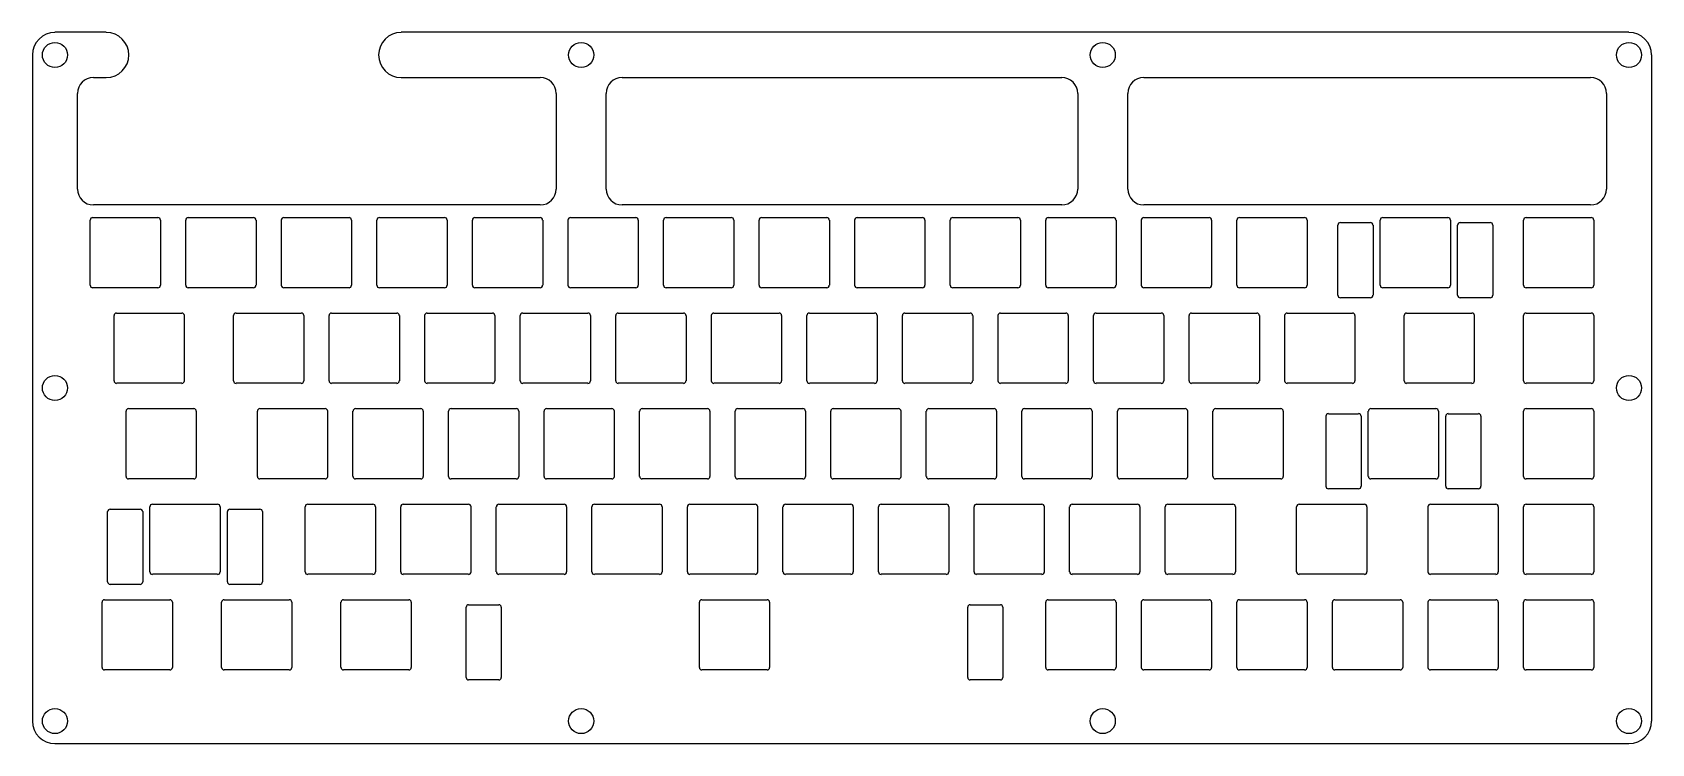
# Model space of a CAD drawing. Header units: inches. Extents: x 2 to 14.7, y 2.6 to 8.2.
import ezdxf

# ---------------------------------------------------------------- set-up
doc = ezdxf.new("R2010")
doc.units = ezdxf.units.IN
doc.header["$LTSCALE"] = 0.935
doc.header["$MEASUREMENT"] = 0
doc.layers.get('0').update_dxf_attribs({"linetype": 'CONTINUOUS'})
doc.layers.add('02___PRT_ALL_AXES', color=7, linetype='CONTINUOUS')

msp = doc.modelspace()

# ---------------------------------------------------------------- linework, layer by layer
at = {"color": 7, "linetype": 'CONTINUOUS'}
for p, q in [((2.562, 8.23), (2.159, 8.23)), ((14.513, 8.23), (4.876, 8.23)), ((1.982, 8.052), (1.982, 2.823)), ((14.691, 2.823), (14.691, 8.052)), ((2.461, 7.875), (2.562, 7.875)), ((4.876, 7.875), (5.968, 7.875)), ((6.611, 7.875), (10.061, 7.875)), ((10.705, 7.875), (14.211, 7.875)), ((2.336, 7), (2.336, 7.75)), ((6.093, 7.75), (6.093, 7)), ((6.486, 7), (6.486, 7.75)), ((10.186, 7.75), (10.186, 7)), ((10.58, 7), (10.58, 7.75)), ((14.336, 7.75), (14.336, 7)), ((5.968, 6.875), (2.461, 6.875)), ((10.061, 6.875), (6.611, 6.875)), ((14.211, 6.875), (10.705, 6.875)), ((2.436, 6.244), (2.436, 6.756)), ((2.455, 6.776), (2.967, 6.776)), ((2.987, 6.756), (2.987, 6.244)), ((3.186, 6.244), (3.186, 6.756)), ((3.205, 6.776), (3.717, 6.776)), ((3.737, 6.756), (3.737, 6.244)), ((3.936, 6.244), (3.936, 6.756)), ((3.955, 6.776), (4.467, 6.776)), ((4.487, 6.756), (4.487, 6.244)), ((4.686, 6.244), (4.686, 6.756)), ((4.705, 6.776), (5.217, 6.776)), ((5.237, 6.756), (5.237, 6.244)), ((5.436, 6.244), (5.436, 6.756)), ((5.455, 6.776), (5.967, 6.776)), ((5.987, 6.756), (5.987, 6.244)), ((6.186, 6.244), (6.186, 6.756)), ((6.205, 6.776), (6.717, 6.776)), ((6.737, 6.756), (6.737, 6.244)), ((6.936, 6.244), (6.936, 6.756)), ((6.955, 6.776), (7.467, 6.776)), ((7.487, 6.756), (7.487, 6.244)), ((7.686, 6.244), (7.686, 6.756)), ((7.705, 6.776), (8.217, 6.776)), ((8.237, 6.756), (8.237, 6.244)), ((8.436, 6.244), (8.436, 6.756)), ((8.455, 6.776), (8.967, 6.776)), ((8.987, 6.756), (8.987, 6.244)), ((9.186, 6.244), (9.186, 6.756)), ((9.205, 6.776), (9.717, 6.776)), ((9.737, 6.756), (9.737, 6.244)), ((9.936, 6.244), (9.936, 6.756)), ((9.955, 6.776), (10.467, 6.776)), ((10.487, 6.756), (10.487, 6.244)), ((10.686, 6.244), (10.686, 6.756)), ((10.705, 6.776), (11.217, 6.776)), ((11.237, 6.756), (11.237, 6.244)), ((11.436, 6.244), (11.436, 6.756)), ((11.455, 6.776), (11.967, 6.776)), ((11.987, 6.756), (11.987, 6.244)), ((12.248, 6.736), (12.484, 6.736)), ((12.561, 6.244), (12.561, 6.756)), ((12.58, 6.776), (13.092, 6.776)), ((13.112, 6.756), (13.112, 6.244)), ((13.188, 6.736), (13.424, 6.736)), ((13.686, 6.244), (13.686, 6.756)), ((13.705, 6.776), (14.217, 6.776)), ((14.237, 6.756), (14.237, 6.244)), ((12.228, 6.166), (12.228, 6.717)), ((12.504, 6.717), (12.504, 6.166)), ((13.168, 6.166), (13.168, 6.717)), ((13.444, 6.717), (13.444, 6.166)), ((2.967, 6.225), (2.455, 6.225)), ((3.717, 6.225), (3.205, 6.225)), ((4.467, 6.225), (3.955, 6.225)), ((5.217, 6.225), (4.705, 6.225)), ((5.967, 6.225), (5.455, 6.225)), ((6.717, 6.225), (6.205, 6.225)), ((7.467, 6.225), (6.955, 6.225)), ((8.217, 6.225), (7.705, 6.225)), ((8.967, 6.225), (8.455, 6.225)), ((9.717, 6.225), (9.205, 6.225)), ((10.467, 6.225), (9.955, 6.225)), ((11.217, 6.225), (10.705, 6.225)), ((11.967, 6.225), (11.455, 6.225)), ((12.484, 6.146), (12.248, 6.146)), ((13.092, 6.225), (12.58, 6.225)), ((13.424, 6.146), (13.188, 6.146)), ((14.217, 6.225), (13.705, 6.225)), ((2.623, 5.494), (2.623, 6.006)), ((2.643, 6.026), (3.155, 6.026)), ((3.174, 6.006), (3.174, 5.494)), ((3.561, 5.494), (3.561, 6.006)), ((3.58, 6.026), (4.092, 6.026)), ((4.112, 6.006), (4.112, 5.494)), ((4.311, 5.494), (4.311, 6.006)), ((4.33, 6.026), (4.842, 6.026)), ((4.862, 6.006), (4.862, 5.494)), ((5.061, 5.494), (5.061, 6.006)), ((5.08, 6.026), (5.592, 6.026)), ((5.612, 6.006), (5.612, 5.494)), ((5.811, 5.494), (5.811, 6.006)), ((5.83, 6.026), (6.342, 6.026)), ((6.362, 6.006), (6.362, 5.494)), ((6.561, 5.494), (6.561, 6.006)), ((6.58, 6.026), (7.092, 6.026)), ((7.112, 6.006), (7.112, 5.494)), ((7.311, 5.494), (7.311, 6.006)), ((7.33, 6.026), (7.842, 6.026)), ((7.862, 6.006), (7.862, 5.494)), ((8.061, 5.494), (8.061, 6.006)), ((8.08, 6.026), (8.592, 6.026)), ((8.612, 6.006), (8.612, 5.494)), ((8.811, 5.494), (8.811, 6.006)), ((8.83, 6.026), (9.342, 6.026)), ((9.362, 6.006), (9.362, 5.494)), ((9.561, 5.494), (9.561, 6.006)), ((9.58, 6.026), (10.092, 6.026)), ((10.112, 6.006), (10.112, 5.494)), ((10.311, 5.494), (10.311, 6.006)), ((10.33, 6.026), (10.842, 6.026)), ((10.862, 6.006), (10.862, 5.494)), ((11.061, 5.494), (11.061, 6.006)), ((11.08, 6.026), (11.592, 6.026)), ((11.612, 6.006), (11.612, 5.494)), ((11.811, 5.494), (11.811, 6.006)), ((11.83, 6.026), (12.342, 6.026)), ((12.362, 6.006), (12.362, 5.494)), ((12.748, 5.494), (12.748, 6.006)), ((12.768, 6.026), (13.28, 6.026)), ((13.299, 6.006), (13.299, 5.494)), ((13.686, 5.494), (13.686, 6.006)), ((13.705, 6.026), (14.217, 6.026)), ((14.237, 6.006), (14.237, 5.494)), ((3.155, 5.475), (2.643, 5.475)), ((4.092, 5.475), (3.58, 5.475)), ((4.842, 5.475), (4.33, 5.475)), ((5.592, 5.475), (5.08, 5.475)), ((6.342, 5.475), (5.83, 5.475)), ((7.092, 5.475), (6.58, 5.475)), ((7.842, 5.475), (7.33, 5.475)), ((8.592, 5.475), (8.08, 5.475)), ((9.342, 5.475), (8.83, 5.475)), ((10.092, 5.475), (9.58, 5.475)), ((10.842, 5.475), (10.33, 5.475)), ((11.592, 5.475), (11.08, 5.475)), ((12.342, 5.475), (11.83, 5.475)), ((13.28, 5.475), (12.768, 5.475)), ((14.217, 5.475), (13.705, 5.475)), ((2.717, 4.744), (2.717, 5.256)), ((2.737, 5.276), (3.248, 5.276)), ((3.268, 5.256), (3.268, 4.744)), ((3.748, 4.744), (3.748, 5.256)), ((3.768, 5.276), (4.28, 5.276)), ((4.299, 5.256), (4.299, 4.744)), ((4.498, 4.744), (4.498, 5.256)), ((4.518, 5.276), (5.03, 5.276)), ((5.049, 5.256), (5.049, 4.744)), ((5.248, 4.744), (5.248, 5.256)), ((5.268, 5.276), (5.78, 5.276)), ((5.799, 5.256), (5.799, 4.744)), ((5.998, 4.744), (5.998, 5.256)), ((6.018, 5.276), (6.53, 5.276)), ((6.549, 5.256), (6.549, 4.744)), ((6.748, 4.744), (6.748, 5.256)), ((6.768, 5.276), (7.28, 5.276)), ((7.299, 5.256), (7.299, 4.744)), ((7.498, 4.744), (7.498, 5.256)), ((7.518, 5.276), (8.03, 5.276)), ((8.049, 5.256), (8.049, 4.744)), ((8.248, 4.744), (8.248, 5.256)), ((8.268, 5.276), (8.78, 5.276)), ((8.799, 5.256), (8.799, 4.744)), ((8.998, 4.744), (8.998, 5.256)), ((9.018, 5.276), (9.53, 5.276)), ((9.549, 5.256), (9.549, 4.744)), ((9.748, 4.744), (9.748, 5.256)), ((9.768, 5.276), (10.28, 5.276)), ((10.299, 5.256), (10.299, 4.744)), ((10.498, 4.744), (10.498, 5.256)), ((10.518, 5.276), (11.03, 5.276)), ((11.049, 5.256), (11.049, 4.744)), ((11.248, 4.744), (11.248, 5.256)), ((11.268, 5.276), (11.78, 5.276)), ((11.799, 5.256), (11.799, 4.744)), ((12.135, 4.666), (12.135, 5.217)), ((12.154, 5.236), (12.391, 5.236)), ((12.41, 5.217), (12.41, 4.666)), ((12.467, 4.744), (12.467, 5.256)), ((12.487, 5.276), (12.998, 5.276)), ((13.018, 5.256), (13.018, 4.744)), ((13.075, 4.666), (13.075, 5.217)), ((13.094, 5.236), (13.331, 5.236)), ((13.35, 5.217), (13.35, 4.666)), ((13.686, 4.744), (13.686, 5.256)), ((13.705, 5.276), (14.217, 5.276)), ((14.237, 5.256), (14.237, 4.744)), ((3.248, 4.725), (2.737, 4.725)), ((4.28, 4.725), (3.768, 4.725)), ((5.03, 4.725), (4.518, 4.725)), ((5.78, 4.725), (5.268, 4.725)), ((6.53, 4.725), (6.018, 4.725)), ((7.28, 4.725), (6.768, 4.725)), ((8.03, 4.725), (7.518, 4.725)), ((8.78, 4.725), (8.268, 4.725)), ((9.53, 4.725), (9.018, 4.725)), ((10.28, 4.725), (9.768, 4.725)), ((11.03, 4.725), (10.518, 4.725)), ((11.78, 4.725), (11.268, 4.725)), ((12.998, 4.725), (12.487, 4.725)), ((14.217, 4.725), (13.705, 4.725)), ((12.391, 4.646), (12.154, 4.646)), ((13.331, 4.646), (13.094, 4.646)), ((2.572, 3.916), (2.572, 4.467)), ((2.592, 4.486), (2.828, 4.486)), ((2.848, 4.467), (2.848, 3.916)), ((2.904, 3.994), (2.904, 4.506)), ((2.924, 4.526), (3.436, 4.526)), ((3.456, 4.506), (3.456, 3.994)), ((3.512, 3.916), (3.512, 4.467)), ((3.532, 4.486), (3.768, 4.486)), ((3.788, 4.467), (3.788, 3.916)), ((4.123, 3.994), (4.123, 4.506)), ((4.143, 4.526), (4.655, 4.526)), ((4.674, 4.506), (4.674, 3.994)), ((4.873, 3.994), (4.873, 4.506)), ((4.893, 4.526), (5.405, 4.526)), ((5.424, 4.506), (5.424, 3.994)), ((5.623, 3.994), (5.623, 4.506)), ((5.643, 4.526), (6.155, 4.526)), ((6.174, 4.506), (6.174, 3.994)), ((6.373, 3.994), (6.373, 4.506)), ((6.393, 4.526), (6.905, 4.526)), ((6.924, 4.506), (6.924, 3.994)), ((7.123, 3.994), (7.123, 4.506)), ((7.143, 4.526), (7.655, 4.526)), ((7.674, 4.506), (7.674, 3.994)), ((7.873, 3.994), (7.873, 4.506)), ((7.893, 4.526), (8.405, 4.526)), ((8.424, 4.506), (8.424, 3.994)), ((8.623, 3.994), (8.623, 4.506)), ((8.643, 4.526), (9.155, 4.526)), ((9.174, 4.506), (9.174, 3.994)), ((9.373, 3.994), (9.373, 4.506)), ((9.393, 4.526), (9.905, 4.526)), ((9.924, 4.506), (9.924, 3.994)), ((10.123, 3.994), (10.123, 4.506)), ((10.143, 4.526), (10.655, 4.526)), ((10.674, 4.506), (10.674, 3.994)), ((10.873, 3.994), (10.873, 4.506)), ((10.893, 4.526), (11.405, 4.526)), ((11.424, 4.506), (11.424, 3.994)), ((11.904, 3.994), (11.904, 4.506)), ((11.924, 4.526), (12.436, 4.526)), ((12.456, 4.506), (12.456, 3.994)), ((12.936, 3.994), (12.936, 4.506)), ((12.955, 4.526), (13.467, 4.526)), ((13.487, 4.506), (13.487, 3.994)), ((13.686, 3.994), (13.686, 4.506)), ((13.705, 4.526), (14.217, 4.526)), ((14.237, 4.506), (14.237, 3.994)), ((3.436, 3.975), (2.924, 3.975)), ((4.655, 3.975), (4.143, 3.975)), ((5.405, 3.975), (4.893, 3.975)), ((6.155, 3.975), (5.643, 3.975)), ((6.905, 3.975), (6.393, 3.975)), ((7.655, 3.975), (7.143, 3.975)), ((8.405, 3.975), (7.893, 3.975)), ((9.155, 3.975), (8.643, 3.975)), ((9.905, 3.975), (9.393, 3.975)), ((10.655, 3.975), (10.143, 3.975)), ((11.405, 3.975), (10.893, 3.975)), ((12.436, 3.975), (11.924, 3.975)), ((13.467, 3.975), (12.955, 3.975)), ((14.217, 3.975), (13.705, 3.975)), ((2.828, 3.896), (2.592, 3.896)), ((3.768, 3.896), (3.532, 3.896)), ((2.529, 3.244), (2.529, 3.756)), ((2.549, 3.776), (3.061, 3.776)), ((3.081, 3.756), (3.081, 3.244)), ((3.467, 3.244), (3.467, 3.756)), ((3.487, 3.776), (3.998, 3.776)), ((4.018, 3.756), (4.018, 3.244)), ((4.404, 3.244), (4.404, 3.756)), ((4.424, 3.776), (4.936, 3.776)), ((4.956, 3.756), (4.956, 3.244)), ((5.386, 3.166), (5.386, 3.717)), ((5.406, 3.736), (5.642, 3.736)), ((5.662, 3.717), (5.662, 3.166)), ((7.217, 3.244), (7.217, 3.756)), ((7.237, 3.776), (7.748, 3.776)), ((7.768, 3.756), (7.768, 3.244)), ((9.323, 3.166), (9.323, 3.717)), ((9.343, 3.736), (9.579, 3.736)), ((9.599, 3.717), (9.599, 3.166)), ((9.936, 3.244), (9.936, 3.756)), ((9.955, 3.776), (10.467, 3.776)), ((10.487, 3.756), (10.487, 3.244)), ((10.686, 3.244), (10.686, 3.756)), ((10.705, 3.776), (11.217, 3.776)), ((11.237, 3.756), (11.237, 3.244)), ((11.436, 3.244), (11.436, 3.756)), ((11.455, 3.776), (11.967, 3.776)), ((11.987, 3.756), (11.987, 3.244)), ((12.186, 3.244), (12.186, 3.756)), ((12.205, 3.776), (12.717, 3.776)), ((12.737, 3.756), (12.737, 3.244)), ((12.936, 3.244), (12.936, 3.756)), ((12.955, 3.776), (13.467, 3.776)), ((13.487, 3.756), (13.487, 3.244)), ((13.686, 3.244), (13.686, 3.756)), ((13.705, 3.776), (14.217, 3.776)), ((14.237, 3.756), (14.237, 3.244)), ((3.061, 3.225), (2.549, 3.225)), ((3.998, 3.225), (3.487, 3.225)), ((4.936, 3.225), (4.424, 3.225)), ((7.748, 3.225), (7.237, 3.225)), ((10.467, 3.225), (9.955, 3.225)), ((11.217, 3.225), (10.705, 3.225)), ((11.967, 3.225), (11.455, 3.225)), ((12.717, 3.225), (12.205, 3.225)), ((13.467, 3.225), (12.955, 3.225)), ((14.217, 3.225), (13.705, 3.225)), ((5.642, 3.146), (5.406, 3.146)), ((9.579, 3.146), (9.343, 3.146)), ((2.159, 2.646), (14.513, 2.646))]:
    msp.add_line(p, q, dxfattribs=at)
for centre, radius, start, end in [((2.159, 8.052), 0.177, 90, 180), ((2.562, 8.052), 0.177, 270, 90), ((4.876, 8.052), 0.177, 90, 270), ((14.513, 8.052), 0.177, 0, 90), ((2.461, 7.75), 0.125, 90, 180), ((5.968, 7.75), 0.125, 0, 90), ((6.611, 7.75), 0.125, 90, 180), ((10.061, 7.75), 0.125, 0, 90), ((10.705, 7.75), 0.125, 90, 180), ((14.211, 7.75), 0.125, 0, 90), ((2.461, 7), 0.125, 180, 270), ((5.968, 7), 0.125, 270, 360), ((6.611, 7), 0.125, 180, 270), ((10.061, 7), 0.125, 270, 360), ((10.705, 7), 0.125, 180, 270), ((14.211, 7), 0.125, 270, 360), ((2.455, 6.756), 0.0197, 90, 180), ((2.967, 6.756), 0.0197, 0, 90), ((3.205, 6.756), 0.0197, 90, 180), ((3.717, 6.756), 0.0197, 0, 90), ((3.955, 6.756), 0.0197, 90, 180), ((4.467, 6.756), 0.0197, 0, 90), ((4.705, 6.756), 0.0197, 90, 180), ((5.217, 6.756), 0.0197, 0, 90), ((5.455, 6.756), 0.0197, 90, 180), ((5.967, 6.756), 0.0197, 0, 90), ((6.205, 6.756), 0.0197, 90, 180), ((6.717, 6.756), 0.0197, 0, 90), ((6.955, 6.756), 0.0197, 90, 180), ((7.467, 6.756), 0.0197, 0, 90), ((7.705, 6.756), 0.0197, 90, 180), ((8.217, 6.756), 0.0197, 0, 90), ((8.455, 6.756), 0.0197, 90, 180), ((8.967, 6.756), 0.0197, 0, 90), ((9.205, 6.756), 0.0197, 90, 180), ((9.717, 6.756), 0.0197, 0, 90), ((9.955, 6.756), 0.0197, 90, 180), ((10.467, 6.756), 0.0197, 0, 90), ((10.705, 6.756), 0.0197, 90, 180), ((11.217, 6.756), 0.0197, 0, 90), ((11.455, 6.756), 0.0197, 90, 180), ((11.967, 6.756), 0.0197, 0, 90), ((12.248, 6.717), 0.0197, 90, 180), ((12.484, 6.717), 0.0197, 0, 90), ((12.58, 6.756), 0.0197, 90, 180), ((13.092, 6.756), 0.0197, 0, 90), ((13.188, 6.717), 0.0197, 90, 180), ((13.424, 6.717), 0.0197, 0, 90), ((13.705, 6.756), 0.0197, 90, 180), ((14.217, 6.756), 0.0197, 0, 90), ((2.455, 6.244), 0.0197, 180, 270), ((2.967, 6.244), 0.0197, 270, 360), ((3.205, 6.244), 0.0197, 180, 270), ((3.717, 6.244), 0.0197, 270, 360), ((3.955, 6.244), 0.0197, 180, 270), ((4.467, 6.244), 0.0197, 270, 360), ((4.705, 6.244), 0.0197, 180, 270), ((5.217, 6.244), 0.0197, 270, 360), ((5.455, 6.244), 0.0197, 180, 270), ((5.967, 6.244), 0.0197, 270, 360), ((6.205, 6.244), 0.0197, 180, 270), ((6.717, 6.244), 0.0197, 270, 360), ((6.955, 6.244), 0.0197, 180, 270), ((7.467, 6.244), 0.0197, 270, 360), ((7.705, 6.244), 0.0197, 180, 270), ((8.217, 6.244), 0.0197, 270, 360), ((8.455, 6.244), 0.0197, 180, 270), ((8.967, 6.244), 0.0197, 270, 360), ((9.205, 6.244), 0.0197, 180, 270), ((9.717, 6.244), 0.0197, 270, 360), ((9.955, 6.244), 0.0197, 180, 270), ((10.467, 6.244), 0.0197, 270, 360), ((10.705, 6.244), 0.0197, 180, 270), ((11.217, 6.244), 0.0197, 270, 360), ((11.455, 6.244), 0.0197, 180, 270), ((11.967, 6.244), 0.0197, 270, 360), ((12.58, 6.244), 0.0197, 180, 270), ((13.092, 6.244), 0.0197, 270, 360), ((13.705, 6.244), 0.0197, 180, 270), ((14.217, 6.244), 0.0197, 270, 360), ((12.248, 6.166), 0.0197, 180, 270), ((12.484, 6.166), 0.0197, 270, 360), ((13.188, 6.166), 0.0197, 180, 270), ((13.424, 6.166), 0.0197, 270, 360), ((2.643, 6.006), 0.0197, 90, 180), ((3.155, 6.006), 0.0197, 0, 90), ((3.58, 6.006), 0.0197, 90, 180), ((4.092, 6.006), 0.0197, 0, 90), ((4.33, 6.006), 0.0197, 90, 180), ((4.842, 6.006), 0.0197, 0, 90), ((5.08, 6.006), 0.0197, 90, 180), ((5.592, 6.006), 0.0197, 0, 90), ((5.83, 6.006), 0.0197, 90, 180), ((6.342, 6.006), 0.0197, 0, 90), ((6.58, 6.006), 0.0197, 90, 180), ((7.092, 6.006), 0.0197, 0, 90), ((7.33, 6.006), 0.0197, 90, 180), ((7.842, 6.006), 0.0197, 0, 90), ((8.08, 6.006), 0.0197, 90, 180), ((8.592, 6.006), 0.0197, 0, 90), ((8.83, 6.006), 0.0197, 90, 180), ((9.342, 6.006), 0.0197, 0, 90), ((9.58, 6.006), 0.0197, 90, 180), ((10.092, 6.006), 0.0197, 0, 90), ((10.33, 6.006), 0.0197, 90, 180), ((10.842, 6.006), 0.0197, 0, 90), ((11.08, 6.006), 0.0197, 90, 180), ((11.592, 6.006), 0.0197, 0, 90), ((11.83, 6.006), 0.0197, 90, 180), ((12.342, 6.006), 0.0197, 0, 90), ((12.768, 6.006), 0.0197, 90, 180), ((13.28, 6.006), 0.0197, 0, 90), ((13.705, 6.006), 0.0197, 90, 180), ((14.217, 6.006), 0.0197, 0, 90), ((2.643, 5.494), 0.0197, 180, 270), ((3.155, 5.494), 0.0197, 270, 360), ((3.58, 5.494), 0.0197, 180, 270), ((4.092, 5.494), 0.0197, 270, 360), ((4.33, 5.494), 0.0197, 180, 270), ((4.842, 5.494), 0.0197, 270, 360), ((5.08, 5.494), 0.0197, 180, 270), ((5.592, 5.494), 0.0197, 270, 360), ((5.83, 5.494), 0.0197, 180, 270), ((6.342, 5.494), 0.0197, 270, 360), ((6.58, 5.494), 0.0197, 180, 270), ((7.092, 5.494), 0.0197, 270, 360), ((7.33, 5.494), 0.0197, 180, 270), ((7.842, 5.494), 0.0197, 270, 360), ((8.08, 5.494), 0.0197, 180, 270), ((8.592, 5.494), 0.0197, 270, 360), ((8.83, 5.494), 0.0197, 180, 270), ((9.342, 5.494), 0.0197, 270, 360), ((9.58, 5.494), 0.0197, 180, 270), ((10.092, 5.494), 0.0197, 270, 360), ((10.33, 5.494), 0.0197, 180, 270), ((10.842, 5.494), 0.0197, 270, 360), ((11.08, 5.494), 0.0197, 180, 270), ((11.592, 5.494), 0.0197, 270, 360), ((11.83, 5.494), 0.0197, 180, 270), ((12.342, 5.494), 0.0197, 270, 360), ((12.768, 5.494), 0.0197, 180, 270), ((13.28, 5.494), 0.0197, 270, 360), ((13.705, 5.494), 0.0197, 180, 270), ((14.217, 5.494), 0.0197, 270, 360), ((2.737, 5.256), 0.0197, 90, 180), ((3.248, 5.256), 0.0197, 0, 90), ((3.768, 5.256), 0.0197, 90, 180), ((4.28, 5.256), 0.0197, 0, 90), ((4.518, 5.256), 0.0197, 90, 180), ((5.03, 5.256), 0.0197, 0, 90), ((5.268, 5.256), 0.0197, 90, 180), ((5.78, 5.256), 0.0197, 0, 90), ((6.018, 5.256), 0.0197, 90, 180), ((6.53, 5.256), 0.0197, 0, 90), ((6.768, 5.256), 0.0197, 90, 180), ((7.28, 5.256), 0.0197, 0, 90), ((7.518, 5.256), 0.0197, 90, 180), ((8.03, 5.256), 0.0197, 0, 90), ((8.268, 5.256), 0.0197, 90, 180), ((8.78, 5.256), 0.0197, 0, 90), ((9.018, 5.256), 0.0197, 90, 180), ((9.53, 5.256), 0.0197, 0, 90), ((9.768, 5.256), 0.0197, 90, 180), ((10.28, 5.256), 0.0197, 0, 90), ((10.518, 5.256), 0.0197, 90, 180), ((11.03, 5.256), 0.0197, 0, 90), ((11.268, 5.256), 0.0197, 90, 180), ((11.78, 5.256), 0.0197, 0, 90), ((12.154, 5.217), 0.0197, 90, 180), ((12.391, 5.217), 0.0197, 0, 90), ((12.487, 5.256), 0.0197, 90, 180), ((12.998, 5.256), 0.0197, 0, 90), ((13.094, 5.217), 0.0197, 90, 180), ((13.331, 5.217), 0.0197, 0, 90), ((13.705, 5.256), 0.0197, 90, 180), ((14.217, 5.256), 0.0197, 0, 90), ((2.737, 4.744), 0.0197, 180, 270), ((3.248, 4.744), 0.0197, 270, 360), ((3.768, 4.744), 0.0197, 180, 270), ((4.28, 4.744), 0.0197, 270, 360), ((4.518, 4.744), 0.0197, 180, 270), ((5.03, 4.744), 0.0197, 270, 360), ((5.268, 4.744), 0.0197, 180, 270), ((5.78, 4.744), 0.0197, 270, 360), ((6.018, 4.744), 0.0197, 180, 270), ((6.53, 4.744), 0.0197, 270, 360), ((6.768, 4.744), 0.0197, 180, 270), ((7.28, 4.744), 0.0197, 270, 360), ((7.518, 4.744), 0.0197, 180, 270), ((8.03, 4.744), 0.0197, 270, 360), ((8.268, 4.744), 0.0197, 180, 270), ((8.78, 4.744), 0.0197, 270, 360), ((9.018, 4.744), 0.0197, 180, 270), ((9.53, 4.744), 0.0197, 270, 360), ((9.768, 4.744), 0.0197, 180, 270), ((10.28, 4.744), 0.0197, 270, 360), ((10.518, 4.744), 0.0197, 180, 270), ((11.03, 4.744), 0.0197, 270, 360), ((11.268, 4.744), 0.0197, 180, 270), ((11.78, 4.744), 0.0197, 270, 360), ((12.487, 4.744), 0.0197, 180, 270), ((12.998, 4.744), 0.0197, 270, 360), ((13.705, 4.744), 0.0197, 180, 270), ((14.217, 4.744), 0.0197, 270, 360), ((12.154, 4.666), 0.0197, 180, 270), ((12.391, 4.666), 0.0197, 270, 360), ((13.094, 4.666), 0.0197, 180, 270), ((13.331, 4.666), 0.0197, 270, 360), ((2.592, 4.467), 0.0197, 90, 180), ((2.828, 4.467), 0.0197, 0, 90), ((2.924, 4.506), 0.0197, 90, 180), ((3.436, 4.506), 0.0197, 0, 90), ((3.532, 4.467), 0.0197, 90, 180), ((3.768, 4.467), 0.0197, 0, 90), ((4.143, 4.506), 0.0197, 90, 180), ((4.655, 4.506), 0.0197, 0, 90), ((4.893, 4.506), 0.0197, 90, 180), ((5.405, 4.506), 0.0197, 0, 90), ((5.643, 4.506), 0.0197, 90, 180), ((6.155, 4.506), 0.0197, 0, 90), ((6.393, 4.506), 0.0197, 90, 180), ((6.905, 4.506), 0.0197, 0, 90), ((7.143, 4.506), 0.0197, 90, 180), ((7.655, 4.506), 0.0197, 0, 90), ((7.893, 4.506), 0.0197, 90, 180), ((8.405, 4.506), 0.0197, 0, 90), ((8.643, 4.506), 0.0197, 90, 180), ((9.155, 4.506), 0.0197, 0, 90), ((9.393, 4.506), 0.0197, 90, 180), ((9.905, 4.506), 0.0197, 0, 90), ((10.143, 4.506), 0.0197, 90, 180), ((10.655, 4.506), 0.0197, 0, 90), ((10.893, 4.506), 0.0197, 90, 180), ((11.405, 4.506), 0.0197, 0, 90), ((11.924, 4.506), 0.0197, 90, 180), ((12.436, 4.506), 0.0197, 0, 90), ((12.955, 4.506), 0.0197, 90, 180), ((13.467, 4.506), 0.0197, 0, 90), ((13.705, 4.506), 0.0197, 90, 180), ((14.217, 4.506), 0.0197, 0, 90), ((2.924, 3.994), 0.0197, 180, 270), ((3.436, 3.994), 0.0197, 270, 360), ((4.143, 3.994), 0.0197, 180, 270), ((4.655, 3.994), 0.0197, 270, 360), ((4.893, 3.994), 0.0197, 180, 270), ((5.405, 3.994), 0.0197, 270, 360), ((5.643, 3.994), 0.0197, 180, 270), ((6.155, 3.994), 0.0197, 270, 360), ((6.393, 3.994), 0.0197, 180, 270), ((6.905, 3.994), 0.0197, 270, 360), ((7.143, 3.994), 0.0197, 180, 270), ((7.655, 3.994), 0.0197, 270, 360), ((7.893, 3.994), 0.0197, 180, 270), ((8.405, 3.994), 0.0197, 270, 360), ((8.643, 3.994), 0.0197, 180, 270), ((9.155, 3.994), 0.0197, 270, 360), ((9.393, 3.994), 0.0197, 180, 270), ((9.905, 3.994), 0.0197, 270, 360), ((10.143, 3.994), 0.0197, 180, 270), ((10.655, 3.994), 0.0197, 270, 360), ((10.893, 3.994), 0.0197, 180, 270), ((11.405, 3.994), 0.0197, 270, 360), ((11.924, 3.994), 0.0197, 180, 270), ((12.436, 3.994), 0.0197, 270, 360), ((12.955, 3.994), 0.0197, 180, 270), ((13.467, 3.994), 0.0197, 270, 360), ((13.705, 3.994), 0.0197, 180, 270), ((14.217, 3.994), 0.0197, 270, 360), ((2.592, 3.916), 0.0197, 180, 270), ((2.828, 3.916), 0.0197, 270, 360), ((3.532, 3.916), 0.0197, 180, 270), ((3.768, 3.916), 0.0197, 270, 360), ((2.549, 3.756), 0.0197, 90, 180), ((3.061, 3.756), 0.0197, 0, 90), ((3.487, 3.756), 0.0197, 90, 180), ((3.998, 3.756), 0.0197, 0, 90), ((4.424, 3.756), 0.0197, 90, 180), ((4.936, 3.756), 0.0197, 0, 90), ((5.406, 3.717), 0.0197, 90, 180), ((5.642, 3.717), 0.0197, 0, 90), ((7.237, 3.756), 0.0197, 90, 180), ((7.748, 3.756), 0.0197, 0, 90), ((9.343, 3.717), 0.0197, 90, 180), ((9.579, 3.717), 0.0197, 0, 90), ((9.955, 3.756), 0.0197, 90, 180), ((10.467, 3.756), 0.0197, 0, 90), ((10.705, 3.756), 0.0197, 90, 180), ((11.217, 3.756), 0.0197, 0, 90), ((11.455, 3.756), 0.0197, 90, 180), ((11.967, 3.756), 0.0197, 0, 90), ((12.205, 3.756), 0.0197, 90, 180), ((12.717, 3.756), 0.0197, 0, 90), ((12.955, 3.756), 0.0197, 90, 180), ((13.467, 3.756), 0.0197, 0, 90), ((13.705, 3.756), 0.0197, 90, 180), ((14.217, 3.756), 0.0197, 0, 90), ((2.549, 3.244), 0.0197, 180, 270), ((3.061, 3.244), 0.0197, 270, 360), ((3.487, 3.244), 0.0197, 180, 270), ((3.998, 3.244), 0.0197, 270, 360), ((4.424, 3.244), 0.0197, 180, 270), ((4.936, 3.244), 0.0197, 270, 360), ((7.237, 3.244), 0.0197, 180, 270), ((7.748, 3.244), 0.0197, 270, 360), ((9.955, 3.244), 0.0197, 180, 270), ((10.467, 3.244), 0.0197, 270, 360), ((10.705, 3.244), 0.0197, 180, 270), ((11.217, 3.244), 0.0197, 270, 360), ((11.455, 3.244), 0.0197, 180, 270), ((11.967, 3.244), 0.0197, 270, 360), ((12.205, 3.244), 0.0197, 180, 270), ((12.717, 3.244), 0.0197, 270, 360), ((12.955, 3.244), 0.0197, 180, 270), ((13.467, 3.244), 0.0197, 270, 360), ((13.705, 3.244), 0.0197, 180, 270), ((14.217, 3.244), 0.0197, 270, 360), ((5.406, 3.166), 0.0197, 180, 270), ((5.642, 3.166), 0.0197, 270, 360), ((9.343, 3.166), 0.0197, 180, 270), ((9.579, 3.166), 0.0197, 270, 360), ((2.159, 2.823), 0.177, 180, 270), ((14.513, 2.823), 0.177, 270, 360)]:
    msp.add_arc(centre, radius, start, end, dxfattribs=at)
at = {"layer": '02___PRT_ALL_AXES', "color": 7, "linetype": 'CONTINUOUS'}
for centre in [(2.159, 8.052), (6.289, 8.052), (10.383, 8.052), (14.513, 8.052), (2.159, 5.438), (14.513, 5.438), (2.159, 2.823), (6.289, 2.823), (10.383, 2.823), (14.513, 2.823)]:
    msp.add_circle(centre, 0.0984, dxfattribs=at)

doc.saveas('drawing.dxf')
